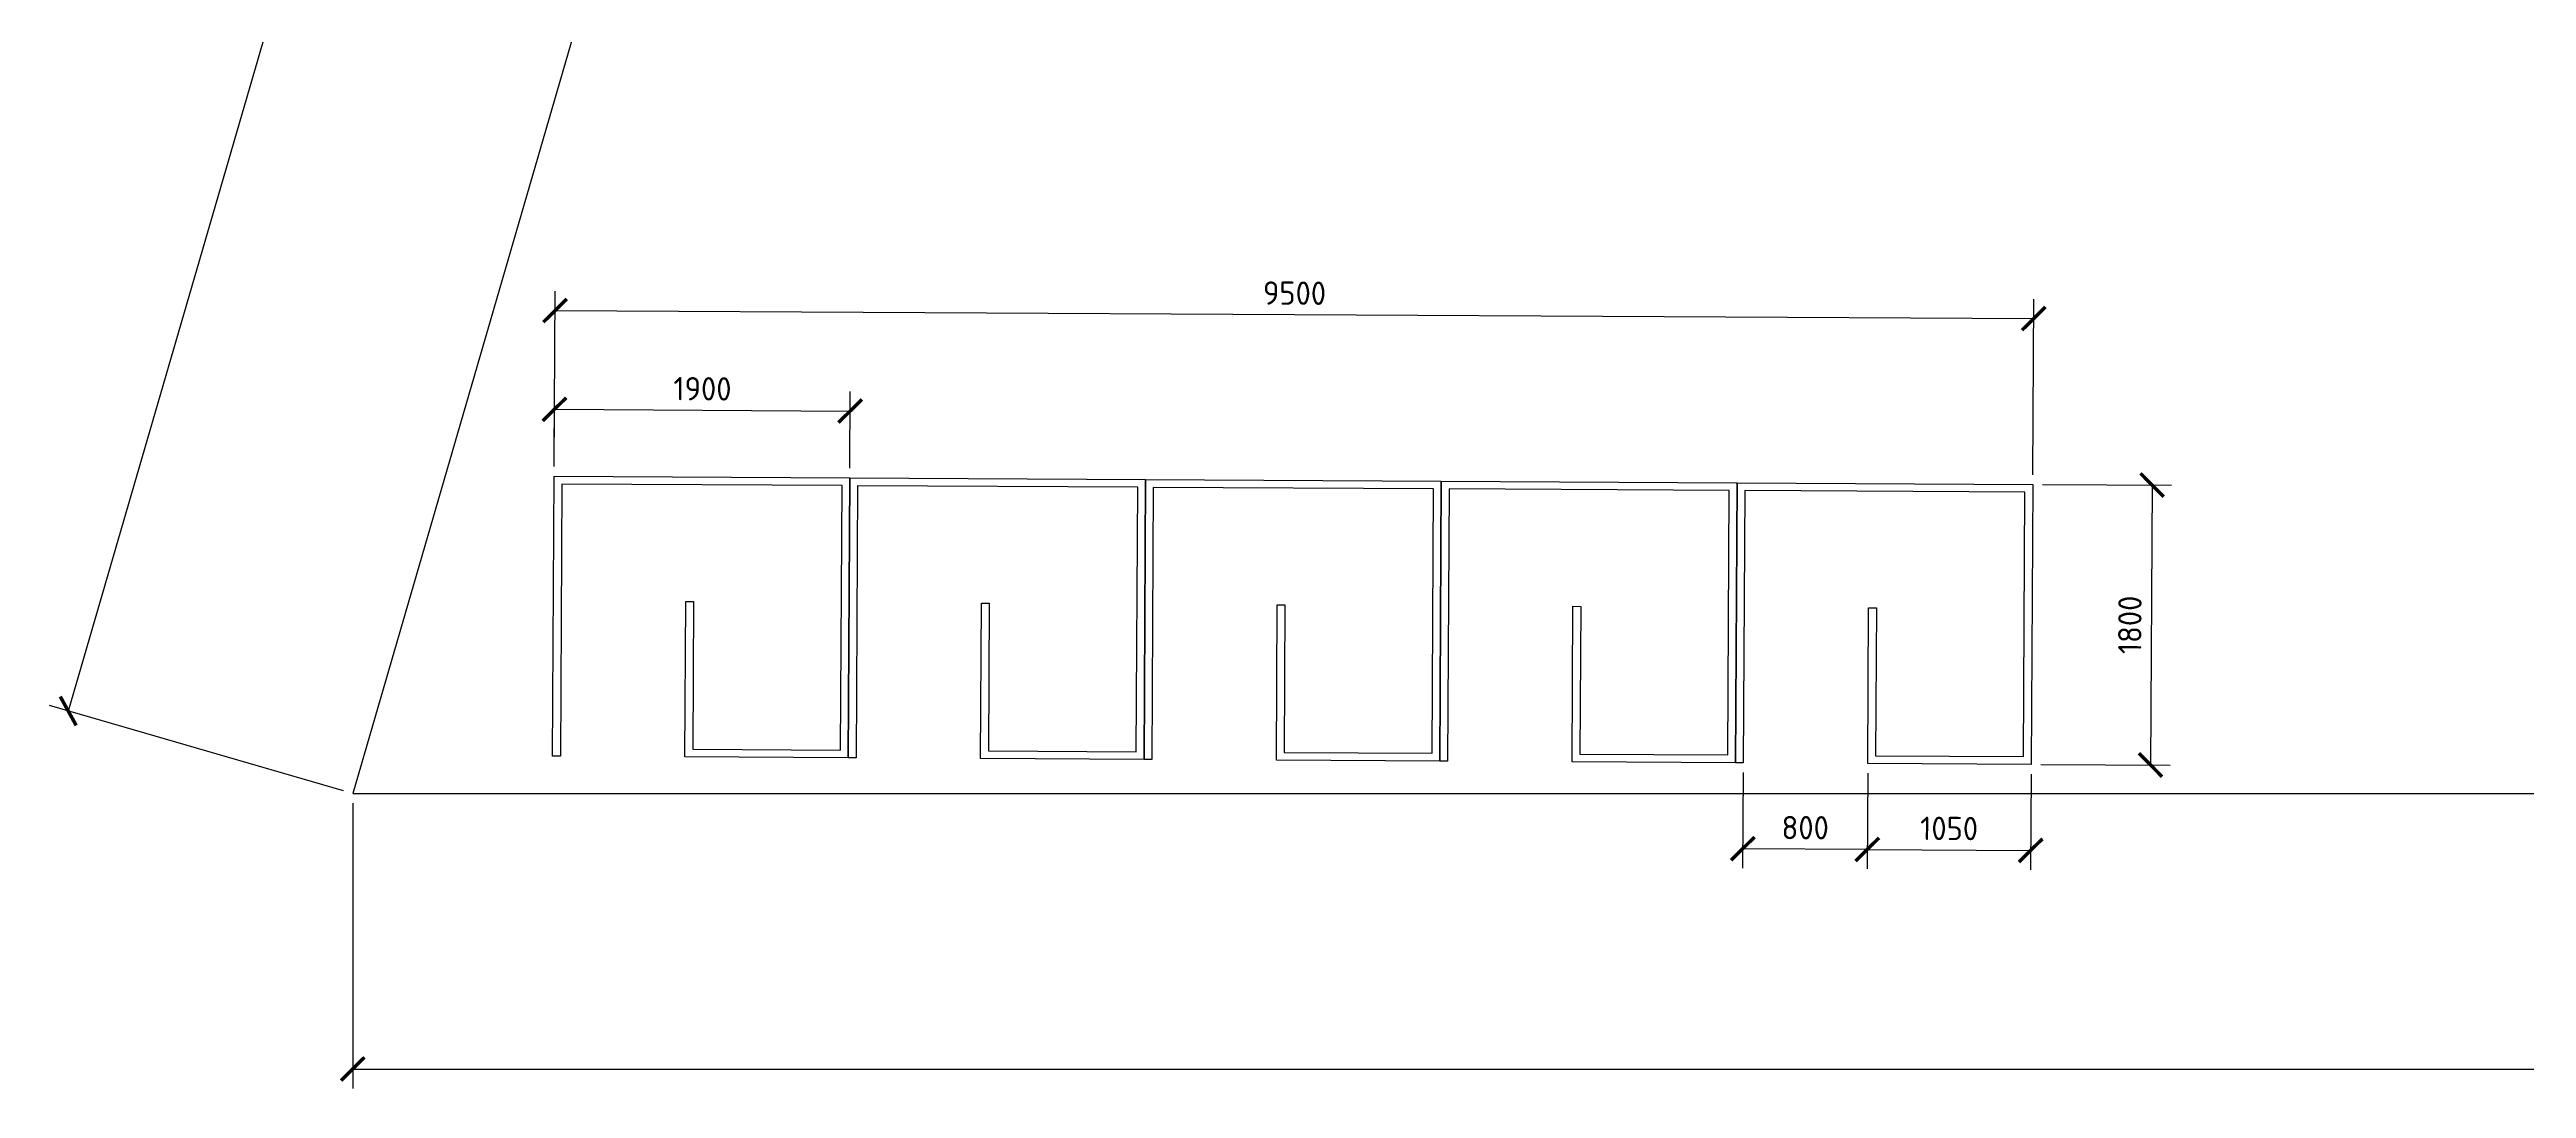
# Model space of a CAD drawing. Header units: millimetres. Extents: x -14813 to 141433, y -60308 to 84383.
# Drawn here: x 16351 to 32265, y -3364 to 3316 of the extents above; entities that cross this region are included whole.
import ezdxf

# ---------------------------------------------------------------- set-up
doc = ezdxf.new("R2010")
doc.units = ezdxf.units.MM
for name, color, linetype, lineweight in [('раздевалки', 40, 'Continuous', 25), ('размер', 1, 'Continuous', 25), ('территория', 74, 'Continuous', 25)]:
    doc.layers.add(name, color=color, linetype=linetype, lineweight=lineweight)
doc.styles.add('Аннотативный', font='')
doc.styles.get('Аннотативный').set_extended_font_data('GOST Common')
doc.dimstyles.new('Аннотативный', dxfattribs={"dimscale": 0, "dimtxt": 1.5, "dimasz": 1.5, "dimexe": 1.25, "dimexo": 0.625, "dimtad": 1, "dimdec": 0, "dimtxsty": 'Аннотативный', "dimblk": 'ARCHTICK', "dimcen": 2.5, "dimadec": 0, "dimazin": 0, "dimtfac": 1, "dimtdec": 0, "dimtmove": 0, "dimatfit": 3, "dimldrblk": 'CLOSEDBLANK', "dimfxl": 1, "dimarcsym": 0})

# ---------------------------------------------------------------- blocks, each defined once
blk = doc.blocks.new('_ArchTick')
at = {"color": 0, "linetype": 'ByBlock', "const_width": 0.15}
blk.add_lwpolyline([(-0.5, -0.5), (0.5, 0.5)], dxfattribs=at)
blk = doc.blocks.new('*D90')
at = {"layer": 'Defpoints', "color": 0, "transparency": 16777216}
for p in [(21495, 992), (19593, 572), (21493, 562)]:
    blk.add_point(p, dxfattribs=at)
at = {"layer": 'размер', "color": 0, "lineweight": -2, "transparency": 16777216}
for p, q in [((19593, 635), (19596, 1128)), ((21493, 624), (21496, 1117)), ((19595, 1003), (21495, 992))]:
    blk.add_line(p, q, dxfattribs=at)
at = {"layer": 'размер', "color": 0, "lineweight": -2, "transparency": 16777216, "xscale": 150, "yscale": 150, "zscale": 150}
for p, rotation in [((19595, 1003), 179.6854246399986), ((21495, 992), 359.6854246399986)]:
    blk.add_blockref('_ArchTick', p, dxfattribs=dict(at, rotation=rotation))
at = {"layer": 'размер', "color": 0, "transparency": 16777216, "insert": (20546, 1135), "char_height": 150, "attachment_point": 5, "rotation": 359.6854, "style": 'Аннотативный'}
blk.add_mtext('1900', dxfattribs=at)
blk = doc.blocks.new('_ClosedBlank')
at = {"color": 0, "linetype": 'ByBlock', "lineweight": -2}
for p, q in [((-1, 0), (0, 0)), ((0, 0), (-1, 0)), ((-1, 0), (-1, 0))]:
    blk.add_line(p, q, dxfattribs=at)
blk = doc.blocks.new('*D91')
at = {"layer": 'Defpoints', "color": 0, "transparency": 16777216}
for p in [(29099, 1586), (19593, 572), (29093, 520)]:
    blk.add_point(p, dxfattribs=at)
at = {"layer": 'размер', "color": 0, "lineweight": -2, "transparency": 16777216}
for p, q in [((19593, 635), (19600, 1763)), ((19599, 1638), (29099, 1586)), ((29093, 582), (29099, 1711))]:
    blk.add_line(p, q, dxfattribs=at)
at = {"layer": 'размер', "color": 0, "lineweight": -2, "transparency": 16777216, "xscale": 150, "yscale": 150, "zscale": 150}
for p, rotation in [((19599, 1638), 179.6854246399986), ((29099, 1586), 359.6854246399986)]:
    blk.add_blockref('_ArchTick', p, dxfattribs=dict(at, rotation=rotation))
at = {"layer": 'размер', "color": 0, "transparency": 16777216, "insert": (24350, 1750), "char_height": 150, "attachment_point": 5, "rotation": 359.6854, "style": 'Аннотативный'}
blk.add_mtext('9500', dxfattribs=at)
blk = doc.blocks.new('*D92')
at = {"layer": 'Defpoints', "color": 0, "transparency": 16777216}
for p in [(29093, 520), (29083, -1280), (29850, -1284)]:
    blk.add_point(p, dxfattribs=at)
at = {"layer": 'размер', "color": 0, "lineweight": -2, "transparency": 16777216}
for p, q in [((29155, 520), (29985, 515)), ((29860, 516), (29850, -1284)), ((29145, -1280), (29975, -1285))]:
    blk.add_line(p, q, dxfattribs=at)
at = {"layer": 'размер', "color": 0, "lineweight": -2, "transparency": 16777216, "xscale": 150, "yscale": 150, "zscale": 150}
for p, rotation in [((29860, 516), 89.68542463999863), ((29850, -1284), 269.6854246399986)]:
    blk.add_blockref('_ArchTick', p, dxfattribs=dict(at, rotation=rotation))
at = {"layer": 'размер', "color": 0, "transparency": 16777216, "insert": (29717, -383), "char_height": 150, "attachment_point": 5, "rotation": 89.6854, "style": 'Аннотативный'}
blk.add_mtext('1800', dxfattribs=at)
blk = doc.blocks.new('*D93')
at = {"layer": 'Defpoints', "color": 0, "transparency": 16777216}
for p in [(27233, -1270), (28033, -1274), (27230, -1822)]:
    blk.add_point(p, dxfattribs=at)
at = {"layer": 'размер', "color": 0, "lineweight": -2, "transparency": 16777216}
for p, q in [((27233, -1332), (27229, -1947)), ((28033, -1337), (28029, -1952)), ((28030, -1827), (27230, -1822))]:
    blk.add_line(p, q, dxfattribs=at)
at = {"layer": 'размер', "color": 0, "lineweight": -2, "transparency": 16777216, "xscale": 150, "yscale": 150, "zscale": 150}
for p, rotation in [((27230, -1822), 179.6854246399988), ((28030, -1827), 359.6854246399988)]:
    blk.add_blockref('_ArchTick', p, dxfattribs=dict(at, rotation=rotation))
at = {"layer": 'размер', "color": 0, "transparency": 16777216, "insert": (27631, -1687), "char_height": 150, "attachment_point": 5, "rotation": 359.6854, "style": 'Аннотативный'}
blk.add_mtext('800', dxfattribs=at)
blk = doc.blocks.new('*D94')
at = {"layer": 'Defpoints', "color": 0, "transparency": 16777216}
for p in [(28033, -1274), (29083, -1280), (29080, -1833)]:
    blk.add_point(p, dxfattribs=at)
at = {"layer": 'размер', "color": 0, "lineweight": -2, "transparency": 16777216}
for p, q in [((28033, -1337), (28029, -1952)), ((29083, -1342), (29079, -1958)), ((28030, -1827), (29080, -1833))]:
    blk.add_line(p, q, dxfattribs=at)
at = {"layer": 'размер', "color": 0, "lineweight": -2, "transparency": 16777216, "xscale": 150, "yscale": 150, "zscale": 150}
for p, rotation in [((28030, -1827), 179.6854246399984), ((29080, -1833), 359.6854246399984)]:
    blk.add_blockref('_ArchTick', p, dxfattribs=dict(at, rotation=rotation))
at = {"layer": 'размер', "color": 0, "transparency": 16777216, "insert": (28556, -1692), "char_height": 150, "attachment_point": 5, "rotation": 359.6854, "style": 'Аннотативный'}
blk.add_mtext('1050', dxfattribs=at)
blk = doc.blocks.new('*D95')
at = {"layer": 'Defpoints', "color": 0, "transparency": 16777216}
for p in [(18299, -1468), (48299, -1468), (48299, -3239)]:
    blk.add_point(p, dxfattribs=at)
at = {"layer": 'размер', "color": 0, "lineweight": -2, "transparency": 16777216}
for p, q in [((18299, -1530), (18299, -3364)), ((48299, -1530), (48299, -3364)), ((18299, -3239), (48299, -3239))]:
    blk.add_line(p, q, dxfattribs=at)
at = {"layer": 'размер', "color": 0, "lineweight": -2, "transparency": 16777216, "xscale": 150, "yscale": 150, "zscale": 150, "rotation": 180}
blk.add_blockref('_ArchTick', (18299, -3239), dxfattribs=at)
at = {"layer": 'размер', "color": 0, "lineweight": -2, "transparency": 16777216, "xscale": 150, "yscale": 150, "zscale": 150}
blk.add_blockref('_ArchTick', (48299, -3239), dxfattribs=at)
at = {"layer": 'размер', "color": 0, "transparency": 16777216, "insert": (33299, -3102), "char_height": 150, "attachment_point": 5, "style": 'Аннотативный'}
blk.add_mtext('30000', dxfattribs=at)
blk = doc.blocks.new('*D99')
at = {"layer": 'Defpoints', "color": 0, "transparency": 16777216}
for p in [(27013, 28532), (16471, -937), (18299, -1468)]:
    blk.add_point(p, dxfattribs=at)
at = {"layer": 'размер', "color": 0, "lineweight": -2, "transparency": 16777216}
for p, q in [((25185, 29063), (16471, -937)), ((26953, 28550), (25065, 29098)), ((18239, -1450), (16351, -902))]:
    blk.add_line(p, q, dxfattribs=at)
at = {"layer": 'размер', "color": 0, "lineweight": -2, "transparency": 16777216, "xscale": 150, "yscale": 150, "zscale": 150}
for p, rotation in [((25185, 29063), 73.80284240959436), ((16471, -937), 253.8028424095943)]:
    blk.add_blockref('_ArchTick', p, dxfattribs=dict(at, rotation=rotation))
at = {"layer": 'размер', "color": 0, "transparency": 16777216, "insert": (20696, 14102), "char_height": 150, "attachment_point": 5, "rotation": 73.8028, "style": 'Аннотативный'}
blk.add_mtext('31240', dxfattribs=at)

msp = doc.modelspace()

# ---------------------------------------------------------------- linework, layer by layer
at = {"layer": 'раздевалки'}
for points in [[(19583.1, -1227.8), (19593, 572.2), (21493, 561.7), (21483.1, -1238.2), (20433.1, -1232.5), (20438.6, -232.5), (20488.6, -232.8), (20483.4, -1182.8), (21433.4, -1188), (21442.7, 512), (19642.7, 521.9), (19633.1, -1228.1), (19583.1, -1227.8)], [(21483.1, -1238.2), (21493, 561.7), (23393, 551.3), (23383.1, -1248.7), (22333.1, -1242.9), (22338.6, -242.9), (22388.6, -243.2), (22383.4, -1193.2), (23333.4, -1198.4), (23342.7, 501.6), (21542.7, 511.4), (21533.1, -1238.5), (21483.1, -1238.2)], [(23383.1, -1248.7), (23393, 551.3), (25292.9, 540.9), (25283.1, -1259.1), (24233.1, -1253.3), (24238.6, -253.4), (24288.6, -253.6), (24283.3, -1203.6), (25233.3, -1208.8), (25242.7, 491.1), (23442.7, 501), (23433.1, -1249), (23383.1, -1248.7)], [(25283.1, -1259.1), (25292.9, 540.9), (27192.9, 530.4), (27183, -1269.5), (26133, -1263.8), (26138.5, -263.8), (26188.5, -264.1), (26183.3, -1214.1), (27133.3, -1219.3), (27142.6, 480.7), (25342.7, 490.6), (25333.1, -1259.4), (25283.1, -1259.1)], [(27183, -1269.5), (27192.9, 530.4), (29092.9, 520), (29083, -1280), (28033, -1274.2), (28038.5, -274.2), (28088.5, -274.5), (28083.3, -1224.5), (29033.3, -1229.7), (29042.6, 470.3), (27242.6, 480.2), (27233, -1269.8), (27183, -1269.5)]]:
    msp.add_lwpolyline(points, dxfattribs=at)
at = {"layer": 'территория'}
msp.add_lwpolyline([(18299, -1467.6), (48299, -1467.6), (62159.8, 8682.9), (59711, 28532.4), (27013.2, 28532.4), (18299, -1467.6)], dxfattribs=at)

# ---------------------------------------------------------------- dimensions: what is measured, and where the dimension line sits
at = {"layer": 'размер'}
dim = msp.add_aligned_dim(p1=(27013.2, 28532.4), p2=(18299, -1467.6), distance=-1903.6, dimstyle='Аннотативный', override={"dimrnd": 10}, dxfattribs=at)
dim.commit()
dim.dimension.update_dxf_attribs({"geometry": '*D99', "text_midpoint": (20695.9, 14101.8)})
for p1, p2, distance, picture, middle in [((19593, 572.2), (29092.9, 520), 1066.3, '*D91', (24349.6, 1749.8)), ((19593, 572.2), (21493, 561.7), 430.4, '*D90', (20546.1, 1134.9)), ((29092.9, 520), (29083, -1280), 767.1, '*D92', (29717.5, -383.4)), ((28033, -1274.2), (27233, -1269.8), 552.6, '*D93', (27630.7, -1687.1)), ((28033, -1274.2), (29083, -1280), -552.6, '*D94', (28555.7, -1692.2))]:
    dim = msp.add_aligned_dim(p1=p1, p2=p2, distance=distance, dimstyle='Аннотативный', dxfattribs=at)
    dim.commit()
    dim.dimension.update_dxf_attribs({"geometry": picture, "text_midpoint": middle})
dim = msp.add_linear_dim(base=(48299, -3239), p1=(18299, -1467.6), p2=(48299, -1467.6), dimstyle='Аннотативный', dxfattribs=at)
dim.commit()
dim.dimension.update_dxf_attribs({"geometry": '*D95', "text_midpoint": (33299, -3101.5)})

doc.saveas('drawing.dxf')
